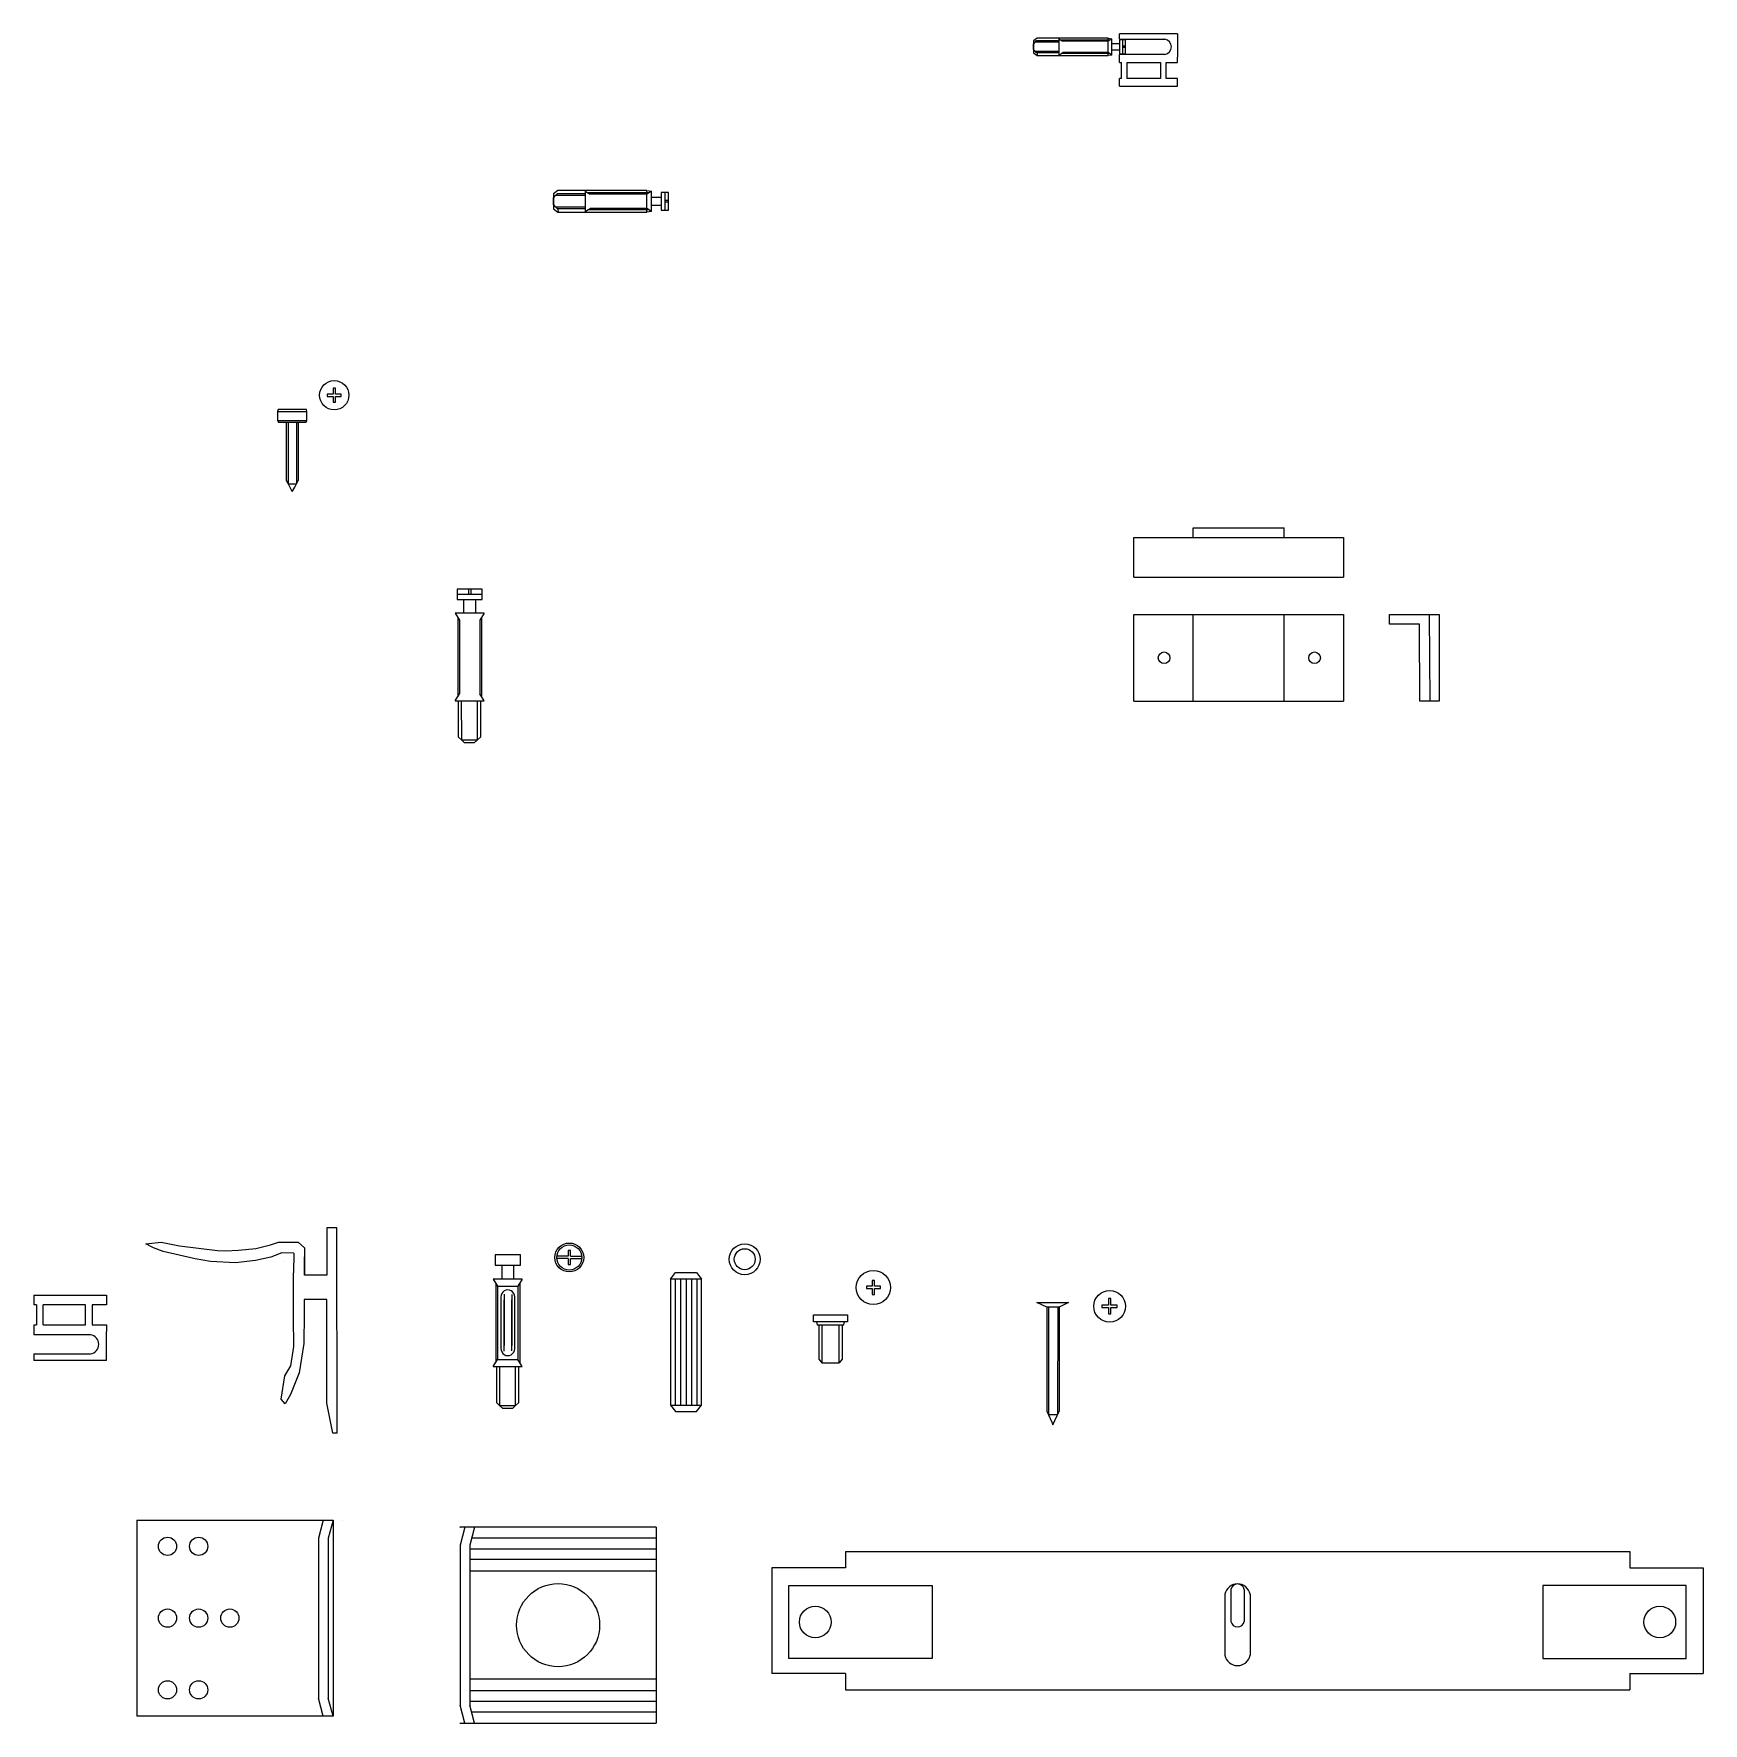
# Model space of a CAD drawing. Header units: millimetres. Extents: x 1623 to 2726, y 1309 to 1515.
# Drawn here: x 1622.79 to 1656.85, y 1341.62 to 1376.08 of the extents above; entities that cross this region are included whole.
import ezdxf

# ---------------------------------------------------------------- set-up
doc = ezdxf.new("R2010")
doc.units = ezdxf.units.MM
doc.layers.add('viti', color=4, linetype='Continuous')

msp = doc.modelspace()

# ---------------------------------------------------------------- linework, layer by layer
at = {"layer": 'viti'}
for p, q in [((1643.181, 1375.939), (1643.18, 1375.697)), ((1643.18, 1375.875), (1643.215, 1375.912)), ((1643.18, 1375.764), (1643.18, 1375.875)), ((1643.256, 1375.995), (1643.181, 1375.939)), ((1643.215, 1375.912), (1643.247, 1375.945)), ((1643.698, 1375.914), (1643.215, 1375.911)), ((1643.246, 1375.945), (1643.698, 1375.945)), ((1644.705, 1375.995), (1643.256, 1375.995)), ((1643.698, 1375.984), (1643.698, 1375.651)), ((1643.698, 1375.984), (1643.779, 1375.935)), ((1644.737, 1375.955), (1643.745, 1375.955)), ((1644.705, 1375.935), (1643.779, 1375.935)), ((1644.705, 1375.955), (1644.705, 1375.995)), ((1644.705, 1375.995), (1644.78, 1375.984)), ((1644.78, 1375.984), (1644.705, 1375.935)), ((1644.705, 1375.701), (1644.705, 1375.935)), ((1644.78, 1375.651), (1644.78, 1375.984)), ((1644.78, 1375.884), (1644.94, 1375.884)), ((1646.119, 1376.084), (1644.935, 1376.084)), ((1644.935, 1375.976), (1644.935, 1376.084)), ((1644.935, 1375.976), (1645.862, 1375.974)), ((1645.057, 1375.961), (1644.94, 1375.961)), ((1644.94, 1375.961), (1644.94, 1375.673)), ((1644.998, 1375.961), (1644.998, 1375.673)), ((1645.057, 1375.673), (1645.057, 1375.961)), ((1646.119, 1376.084), (1646.119, 1375.608)), ((1643.215, 1375.728), (1643.18, 1375.764)), ((1643.18, 1375.697), (1643.256, 1375.64)), ((1643.215, 1375.728), (1643.698, 1375.727)), ((1643.246, 1375.694), (1643.215, 1375.728)), ((1643.698, 1375.694), (1643.246, 1375.694)), ((1643.256, 1375.694), (1643.256, 1375.64)), ((1643.256, 1375.64), (1644.705, 1375.64)), ((1643.698, 1375.651), (1643.779, 1375.701)), ((1644.736, 1375.68), (1643.745, 1375.68)), ((1644.705, 1375.701), (1643.779, 1375.701)), ((1644.78, 1375.651), (1644.705, 1375.701)), ((1644.705, 1375.64), (1644.705, 1375.68)), ((1644.781, 1375.651), (1644.705, 1375.64)), ((1644.94, 1375.751), (1644.78, 1375.751)), ((1645.862, 1375.661), (1644.935, 1375.661)), ((1644.935, 1375.5), (1644.935, 1375.661)), ((1644.94, 1375.673), (1645.057, 1375.673)), ((1645.057, 1375.83), (1644.998, 1375.83)), ((1645.057, 1375.804), (1644.998, 1375.804)), ((1646.119, 1375.5), (1646.119, 1375.608)), ((1644.935, 1375.5), (1644.98, 1375.5)), ((1644.98, 1375.172), (1644.98, 1375.5)), ((1645.089, 1375.5), (1645.777, 1375.5)), ((1645.089, 1375.5), (1645.089, 1375.172)), ((1645.777, 1375.5), (1645.777, 1375.172)), ((1645.887, 1375.172), (1645.887, 1375.5)), ((1645.887, 1375.5), (1646.119, 1375.5)), ((1644.98, 1375.172), (1644.935, 1375.172)), ((1644.935, 1375.017), (1644.935, 1375.172)), ((1644.935, 1375.017), (1646.119, 1375.017)), ((1645.777, 1375.172), (1645.089, 1375.172)), ((1646.119, 1375.172), (1645.887, 1375.172)), ((1646.119, 1375.017), (1646.119, 1375.172)), ((1633.388, 1372.817), (1633.387, 1372.515)), ((1633.387, 1372.737), (1633.43, 1372.783)), ((1633.481, 1372.888), (1633.388, 1372.817)), ((1633.43, 1372.783), (1633.47, 1372.825)), ((1634.035, 1372.786), (1633.43, 1372.783)), ((1633.47, 1372.825), (1634.035, 1372.825)), ((1635.293, 1372.888), (1633.481, 1372.888)), ((1634.035, 1372.873), (1634.035, 1372.458)), ((1634.035, 1372.873), (1634.135, 1372.812)), ((1635.333, 1372.838), (1634.093, 1372.838)), ((1635.293, 1372.812), (1634.135, 1372.812)), ((1635.293, 1372.888), (1635.387, 1372.873)), ((1635.293, 1372.838), (1635.293, 1372.888)), ((1635.387, 1372.873), (1635.293, 1372.812)), ((1635.293, 1372.519), (1635.293, 1372.812)), ((1635.387, 1372.458), (1635.387, 1372.873)), ((1635.733, 1372.845), (1635.586, 1372.845)), ((1635.586, 1372.845), (1635.586, 1372.484)), ((1635.66, 1372.845), (1635.66, 1372.484)), ((1635.733, 1372.484), (1635.733, 1372.845)), ((1633.387, 1372.599), (1633.387, 1372.737)), ((1633.43, 1372.553), (1633.387, 1372.599)), ((1633.387, 1372.515), (1633.481, 1372.443)), ((1633.43, 1372.553), (1634.035, 1372.553)), ((1633.47, 1372.511), (1633.43, 1372.553)), ((1634.035, 1372.511), (1633.47, 1372.511)), ((1633.481, 1372.511), (1633.482, 1372.443)), ((1633.481, 1372.443), (1635.293, 1372.443)), ((1634.035, 1372.458), (1634.135, 1372.519)), ((1635.332, 1372.494), (1634.093, 1372.494)), ((1635.293, 1372.519), (1634.135, 1372.519)), ((1635.387, 1372.458), (1635.293, 1372.519)), ((1635.293, 1372.443), (1635.293, 1372.494)), ((1635.388, 1372.458), (1635.293, 1372.443)), ((1635.387, 1372.748), (1635.586, 1372.748)), ((1635.586, 1372.582), (1635.387, 1372.583)), ((1635.586, 1372.484), (1635.733, 1372.484)), ((1635.733, 1372.681), (1635.66, 1372.681)), ((1635.733, 1372.648), (1635.66, 1372.648)), ((1627.769, 1368.419), (1627.761, 1368.378)), ((1627.761, 1368.378), (1627.761, 1368.197)), ((1627.761, 1368.378), (1628.36, 1368.378)), ((1627.761, 1368.333), (1627.761, 1368.196)), ((1628.351, 1368.419), (1627.769, 1368.419)), ((1628.36, 1368.378), (1628.351, 1368.419)), ((1628.36, 1368.197), (1628.36, 1368.378)), ((1627.761, 1368.197), (1627.777, 1368.158)), ((1627.761, 1368.196), (1628.36, 1368.196)), ((1627.777, 1368.158), (1628.343, 1368.158)), ((1627.938, 1368.158), (1627.938, 1366.973)), ((1627.975, 1368.158), (1627.975, 1366.905)), ((1628.146, 1368.158), (1628.146, 1366.905)), ((1628.183, 1368.158), (1628.183, 1366.973)), ((1628.343, 1368.158), (1628.36, 1368.196)), ((1627.975, 1366.905), (1628.146, 1366.905)), ((1646.441, 1366.004), (1648.298, 1366.004)), ((1646.441, 1365.811), (1646.441, 1366.004)), ((1648.298, 1365.811), (1648.298, 1366.004)), ((1645.231, 1365.61), (1645.23, 1365.811)), ((1645.23, 1365.811), (1649.508, 1365.811)), ((1645.23, 1364.996), (1645.23, 1365.611)), ((1649.508, 1365.811), (1649.508, 1364.996)), ((1645.231, 1364.996), (1649.508, 1364.996)), ((1631.424, 1364.753), (1631.424, 1364.545)), ((1631.936, 1364.753), (1631.424, 1364.753)), ((1631.424, 1364.649), (1631.936, 1364.649)), ((1631.424, 1364.545), (1631.936, 1364.545)), ((1631.562, 1364.262), (1631.562, 1364.545)), ((1631.657, 1364.753), (1631.657, 1364.649)), ((1631.704, 1364.753), (1631.704, 1364.649)), ((1631.798, 1364.545), (1631.797, 1364.262)), ((1631.936, 1364.545), (1631.936, 1364.753)), ((1631.974, 1364.262), (1631.385, 1364.262)), ((1631.385, 1364.262), (1631.471, 1364.12)), ((1631.435, 1364.179), (1631.435, 1362.56)), ((1631.974, 1364.262), (1631.886, 1364.12)), ((1631.923, 1364.179), (1631.923, 1362.561)), ((1645.231, 1362.47), (1645.231, 1364.239)), ((1645.231, 1364.239), (1649.508, 1364.239)), ((1646.441, 1362.47), (1646.441, 1364.239)), ((1648.298, 1362.47), (1648.298, 1364.239)), ((1649.508, 1364.239), (1649.508, 1362.47)), ((1650.444, 1364.039), (1650.444, 1364.239)), ((1650.444, 1364.239), (1651.058, 1364.239)), ((1651.058, 1364.239), (1651.258, 1364.239)), ((1651.258, 1364.239), (1651.267, 1362.469)), ((1651.258, 1364.239), (1651.458, 1364.239)), ((1651.458, 1364.239), (1651.458, 1362.47)), ((1631.471, 1364.12), (1631.471, 1362.62)), ((1631.886, 1364.12), (1631.886, 1362.62)), ((1651.059, 1364.039), (1650.444, 1364.039)), ((1651.067, 1362.47), (1651.059, 1364.039)), ((1631.385, 1362.478), (1631.471, 1362.62)), ((1631.385, 1362.478), (1631.974, 1362.478)), ((1631.453, 1361.735), (1631.453, 1362.478)), ((1631.508, 1362.478), (1631.513, 1361.679)), ((1631.839, 1361.679), (1631.839, 1362.478)), ((1631.974, 1362.478), (1631.886, 1362.62)), ((1631.899, 1362.478), (1631.899, 1361.735)), ((1645.231, 1362.47), (1649.508, 1362.47)), ((1651.266, 1362.47), (1651.066, 1362.47)), ((1651.458, 1362.47), (1651.266, 1362.469)), ((1631.513, 1361.679), (1631.453, 1361.735)), ((1631.899, 1361.735), (1631.839, 1361.679)), ((1631.513, 1361.679), (1631.839, 1361.679)), ((1631.577, 1361.618), (1631.513, 1361.679)), ((1631.774, 1361.618), (1631.577, 1361.618)), ((1631.839, 1361.679), (1631.774, 1361.618)), ((1625.072, 1351.396), (1625.387, 1351.433)), ((1625.228, 1351.317), (1625.072, 1351.396)), ((1625.387, 1351.433), (1625.762, 1351.36)), ((1627.617, 1351.381), (1627.776, 1351.433)), ((1627.776, 1351.433), (1628.179, 1351.433)), ((1628.179, 1351.433), (1628.312, 1351.314)), ((1628.762, 1351.727), (1628.762, 1350.758)), ((1628.972, 1351.727), (1628.762, 1351.727)), ((1628.762, 1351.658), (1628.762, 1350.758)), ((1628.762, 1351.57), (1628.762, 1350.758)), ((1628.975, 1347.538), (1628.972, 1351.727)), ((1625.423, 1351.245), (1625.228, 1351.317)), ((1626.078, 1351.093), (1625.423, 1351.245)), ((1625.762, 1351.36), (1626.536, 1351.261)), ((1626.394, 1351.041), (1626.078, 1351.093)), ((1626.536, 1351.261), (1626.699, 1351.259)), ((1626.699, 1351.259), (1626.962, 1351.267)), ((1627.308, 1351.056), (1626.903, 1351.013)), ((1626.962, 1351.267), (1627.315, 1351.302)), ((1627.622, 1351.128), (1627.308, 1351.056)), ((1627.315, 1351.302), (1627.617, 1351.381)), ((1627.847, 1351.213), (1627.622, 1351.128)), ((1628.089, 1351.206), (1627.847, 1351.213)), ((1628.089, 1351.206), (1628.087, 1350.81)), ((1628.312, 1351.314), (1628.312, 1350.758)), ((1628.312, 1350.758), (1628.312, 1351.132)), ((1628.312, 1350.758), (1628.312, 1351.132)), ((1632.202, 1351.171), (1632.202, 1350.963)), ((1632.714, 1351.171), (1632.202, 1351.171)), ((1632.714, 1350.963), (1632.714, 1351.171)), ((1633.688, 1351.144), (1633.457, 1351.144)), ((1633.688, 1351.097), (1633.457, 1351.097)), ((1633.735, 1351.144), (1633.966, 1351.144)), ((1633.735, 1351.097), (1633.966, 1351.097)), ((1626.903, 1351.013), (1626.394, 1351.041)), ((1627.911, 1351.048), (1627.911, 1351.048)), ((1628.087, 1349.89), (1628.087, 1350.81)), ((1628.762, 1350.758), (1628.312, 1350.758)), ((1628.762, 1350.758), (1628.312, 1350.758)), ((1628.762, 1350.758), (1628.312, 1350.758)), ((1632.202, 1350.963), (1632.714, 1350.963)), ((1632.339, 1350.68), (1632.339, 1350.963)), ((1632.575, 1350.963), (1632.575, 1350.68)), ((1635.778, 1350.678), (1635.878, 1350.811)), ((1635.878, 1350.811), (1636.307, 1350.812)), ((1636.307, 1350.812), (1636.408, 1350.678)), ((1632.752, 1350.68), (1632.162, 1350.68)), ((1632.162, 1350.68), (1632.249, 1350.538)), ((1632.213, 1350.597), (1632.213, 1348.978)), ((1632.249, 1350.538), (1632.664, 1350.538)), ((1632.249, 1350.538), (1632.249, 1349.038)), ((1632.383, 1350.369), (1632.383, 1349.324)), ((1632.538, 1350.367), (1632.538, 1349.324)), ((1632.752, 1350.68), (1632.664, 1350.538)), ((1632.664, 1350.538), (1632.664, 1349.038)), ((1632.7, 1350.597), (1632.7, 1348.979)), ((1635.778, 1350.678), (1635.778, 1348.109)), ((1636.408, 1350.678), (1635.778, 1350.678)), ((1635.871, 1350.678), (1635.871, 1348.109)), ((1635.982, 1350.678), (1635.982, 1348.109)), ((1636.093, 1350.678), (1636.093, 1348.109)), ((1636.204, 1350.678), (1636.204, 1348.109)), ((1636.315, 1350.678), (1636.315, 1348.109)), ((1636.408, 1348.109), (1636.408, 1350.678)), ((1622.786, 1350.35), (1622.786, 1350.156)), ((1622.786, 1350.35), (1624.267, 1350.35)), ((1622.843, 1350.156), (1622.786, 1350.156)), ((1622.843, 1350.156), (1622.843, 1349.746)), ((1623.839, 1350.156), (1622.979, 1350.156)), ((1622.979, 1349.746), (1622.979, 1350.156)), ((1623.839, 1349.746), (1623.839, 1350.156)), ((1624.267, 1350.156), (1623.976, 1350.156)), ((1623.976, 1350.156), (1623.976, 1349.746)), ((1624.267, 1350.35), (1624.267, 1350.156)), ((1628.301, 1350.265), (1628.301, 1349.961)), ((1628.762, 1350.265), (1628.301, 1350.265)), ((1628.762, 1348.15), (1628.762, 1350.265)), ((1632.316, 1350.311), (1632.316, 1349.263)), ((1632.383, 1349.212), (1632.383, 1350.257)), ((1632.538, 1349.214), (1632.538, 1350.257)), ((1632.597, 1350.317), (1632.597, 1349.259)), ((1643.248, 1350.204), (1643.895, 1350.204)), ((1643.453, 1350.104), (1643.248, 1350.204)), ((1643.708, 1350.104), (1643.453, 1350.104)), ((1643.453, 1350.104), (1643.453, 1347.982)), ((1643.492, 1350.104), (1643.487, 1347.907)), ((1643.678, 1350.104), (1643.672, 1347.907)), ((1643.708, 1350.104), (1643.706, 1347.982)), ((1643.895, 1350.204), (1643.708, 1350.104)), ((1622.786, 1349.746), (1622.786, 1349.545)), ((1622.786, 1349.746), (1622.843, 1349.746)), ((1622.979, 1349.746), (1623.839, 1349.746)), ((1623.976, 1349.746), (1624.267, 1349.746)), ((1624.267, 1349.746), (1624.267, 1349.61)), ((1628.092, 1349.302), (1628.087, 1349.89)), ((1628.301, 1349.961), (1628.294, 1349.363)), ((1638.692, 1349.808), (1638.696, 1349.948)), ((1639.39, 1349.808), (1638.692, 1349.808)), ((1638.696, 1349.948), (1639.386, 1349.948)), ((1638.755, 1349.808), (1638.77, 1349.745)), ((1638.77, 1349.745), (1639.312, 1349.745)), ((1638.805, 1349.745), (1638.805, 1349.043)), ((1638.866, 1349.745), (1638.866, 1348.974)), ((1639.216, 1348.974), (1639.217, 1349.745)), ((1639.277, 1349.745), (1639.277, 1349.043)), ((1639.312, 1349.745), (1639.327, 1349.808)), ((1639.386, 1349.948), (1639.39, 1349.808)), ((1623.945, 1349.545), (1622.786, 1349.545)), ((1624.267, 1349.015), (1624.267, 1349.61)), ((1628.294, 1349.363), (1628.199, 1348.766)), ((1622.786, 1349.151), (1623.945, 1349.153)), ((1622.786, 1349.151), (1622.786, 1349.015)), ((1624.267, 1349.015), (1622.786, 1349.015)), ((1628.028, 1348.911), (1628.092, 1349.302)), ((1632.162, 1348.896), (1632.249, 1349.038)), ((1632.249, 1349.038), (1632.664, 1349.038)), ((1632.752, 1348.896), (1632.664, 1349.038)), ((1638.805, 1349.043), (1638.866, 1348.974)), ((1639.277, 1349.043), (1639.216, 1348.974)), ((1627.836, 1348.228), (1627.911, 1348.707)), ((1627.911, 1348.707), (1628.028, 1348.911)), ((1628.199, 1348.766), (1628.021, 1348.324)), ((1632.162, 1348.896), (1632.752, 1348.896)), ((1632.231, 1348.153), (1632.231, 1348.896)), ((1632.286, 1348.896), (1632.291, 1348.097)), ((1632.616, 1348.097), (1632.617, 1348.896)), ((1632.676, 1348.896), (1632.676, 1348.153)), ((1638.866, 1348.974), (1639.216, 1348.974)), ((1628.021, 1348.324), (1627.914, 1348.132)), ((1627.914, 1348.132), (1627.836, 1348.228)), ((1628.885, 1347.538), (1628.762, 1348.15)), ((1632.291, 1348.097), (1632.231, 1348.153)), ((1632.291, 1348.097), (1632.616, 1348.097)), ((1632.355, 1348.036), (1632.291, 1348.097)), ((1632.552, 1348.036), (1632.355, 1348.036)), ((1632.616, 1348.097), (1632.552, 1348.036)), ((1632.676, 1348.153), (1632.616, 1348.097)), ((1635.778, 1348.109), (1636.408, 1348.109)), ((1635.778, 1348.109), (1635.878, 1347.976)), ((1635.878, 1347.976), (1636.307, 1347.975)), ((1636.307, 1347.975), (1636.408, 1348.109)), ((1643.672, 1347.907), (1643.487, 1347.907)), ((1628.975, 1347.538), (1628.885, 1347.538)), ((1624.892, 1345.763), (1628.892, 1345.763)), ((1624.892, 1345.763), (1624.892, 1341.763)), ((1628.692, 1345.763), (1628.595, 1345.396)), ((1628.892, 1345.763), (1628.795, 1345.396)), ((1628.892, 1345.763), (1628.892, 1341.763)), ((1629.092, 1345.763), (1629.092, 1345.763)), ((1635.483, 1345.619), (1631.481, 1345.619)), ((1631.481, 1345.619), (1631.483, 1345.619)), ((1631.581, 1345.619), (1631.483, 1345.252)), ((1631.781, 1345.619), (1631.683, 1345.252)), ((1635.483, 1345.619), (1635.483, 1341.619)), ((1628.595, 1345.396), (1628.595, 1342.13)), ((1628.795, 1345.396), (1628.795, 1342.13)), ((1631.483, 1345.252), (1631.483, 1341.986)), ((1631.683, 1345.252), (1631.683, 1341.986)), ((1635.483, 1345.392), (1631.72, 1345.392)), ((1635.483, 1345.172), (1631.683, 1345.172)), ((1635.483, 1344.961), (1631.683, 1344.961)), ((1639.345, 1345.119), (1639.345, 1344.787)), ((1639.345, 1345.119), (1655.346, 1345.119)), ((1655.346, 1345.119), (1655.346, 1344.787)), ((1635.483, 1344.723), (1631.683, 1344.723)), ((1639.345, 1344.787), (1637.845, 1344.787)), ((1637.845, 1344.787), (1637.845, 1342.63)), ((1655.346, 1344.787), (1656.846, 1344.787)), ((1656.846, 1344.787), (1656.846, 1342.63)), ((1647.088, 1344.249), (1647.088, 1343.005)), ((1647.21, 1344.349), (1647.21, 1343.695)), ((1647.481, 1344.349), (1647.481, 1343.695)), ((1647.604, 1344.249), (1647.604, 1343.005)), ((1635.483, 1342.514), (1631.683, 1342.514)), ((1639.345, 1342.63), (1637.845, 1342.63)), ((1639.345, 1342.63), (1639.345, 1342.299)), ((1655.346, 1342.63), (1656.846, 1342.63)), ((1655.346, 1342.63), (1655.346, 1342.299)), ((1628.692, 1341.763), (1628.595, 1342.13)), ((1628.892, 1341.763), (1628.795, 1342.13)), ((1635.483, 1342.276), (1631.683, 1342.276)), ((1639.345, 1342.299), (1655.346, 1342.299)), ((1628.892, 1341.763), (1624.892, 1341.763)), ((1631.581, 1341.619), (1631.483, 1341.986)), ((1635.483, 1342.065), (1631.683, 1342.065)), ((1631.781, 1341.619), (1631.683, 1341.986)), ((1635.483, 1341.845), (1631.72, 1341.845)), ((1631.481, 1341.619), (1631.483, 1341.619)), ((1631.483, 1341.619), (1635.483, 1341.619))]:
    msp.add_line(p, q, dxfattribs=at)
for points in [[(1628.892, 1368.734), (1628.773, 1368.734), (1628.773, 1368.687), (1628.892, 1368.687)], [(1628.939, 1368.734), (1628.939, 1368.853), (1628.892, 1368.853), (1628.892, 1368.734)], [(1628.892, 1368.687), (1628.892, 1368.567), (1628.939, 1368.567), (1628.939, 1368.687)], [(1628.939, 1368.687), (1629.059, 1368.687), (1629.059, 1368.734), (1628.939, 1368.734)], [(1627.938, 1366.973), (1627.975, 1366.905), (1628.011, 1366.837), (1628.047, 1366.768), (1628.06, 1366.744), (1628.073, 1366.768), (1628.11, 1366.837), (1628.146, 1366.905), (1628.183, 1366.973)], [(1633.735, 1351.144), (1633.735, 1351.263), (1633.688, 1351.263), (1633.688, 1351.144)], [(1633.688, 1351.097), (1633.688, 1350.977), (1633.735, 1350.977), (1633.735, 1351.097)], [(1639.892, 1350.532), (1639.773, 1350.532), (1639.773, 1350.485), (1639.892, 1350.485)], [(1639.939, 1350.532), (1639.939, 1350.651), (1639.892, 1350.651), (1639.892, 1350.532)], [(1639.892, 1350.485), (1639.892, 1350.365), (1639.939, 1350.365), (1639.939, 1350.485)], [(1639.939, 1350.485), (1640.059, 1350.485), (1640.059, 1350.532), (1639.939, 1350.532)], [(1644.71, 1350.15), (1644.579, 1350.15), (1644.579, 1350.099), (1644.71, 1350.099)], [(1644.761, 1350.15), (1644.761, 1350.281), (1644.71, 1350.281), (1644.71, 1350.15)], [(1644.71, 1350.099), (1644.71, 1349.969), (1644.761, 1349.969), (1644.761, 1350.099)], [(1644.761, 1350.099), (1644.891, 1350.099), (1644.891, 1350.15), (1644.761, 1350.15)], [(1643.453, 1347.982), (1643.521, 1347.832), (1643.555, 1347.758), (1643.579, 1347.704), (1643.706, 1347.982)]]:
    msp.add_lwpolyline(points, dxfattribs=at)
for points in [[(1638.191, 1344.426), (1641.116, 1344.426), (1641.116, 1342.941), (1638.191, 1342.941)], [(1656.5, 1344.426), (1653.575, 1344.426), (1653.575, 1342.941), (1656.5, 1342.941)]]:
    msp.add_lwpolyline(points, close=True, dxfattribs=at)
for centre, radius in [((1628.916, 1368.71), 0.299), ((1645.848, 1363.354), 0.119), ((1648.916, 1363.354), 0.119), ((1633.712, 1351.12), 0.295), ((1637.291, 1351.084), 0.315), ((1633.712, 1351.12), 0.256), ((1637.291, 1351.084), 0.214), ((1639.916, 1350.508), 0.349), ((1644.735, 1350.125), 0.323), ((1625.515, 1345.226), 0.186), ((1626.151, 1345.226), 0.186), ((1633.483, 1343.619), 0.848), ((1625.515, 1343.763), 0.186), ((1626.151, 1343.763), 0.186), ((1626.787, 1343.763), 0.186), ((1638.73, 1343.683), 0.323), ((1655.961, 1343.683), 0.323), ((1625.515, 1342.299), 0.186), ((1626.151, 1342.299), 0.186)]:
    msp.add_circle(centre, radius, dxfattribs=at)
for centre, radius, start, end in [((1645.836, 1375.817), 0.159, 279.7415, 80.265), ((1632.457, 1350.317), 0.141, 359.9194, 182.3946), ((1623.912, 1349.349), 0.199, 279.735, 80.2585), ((1632.457, 1349.259), 0.141, 178.0029, 0.0806), ((1647.346, 1344.198), 0.263, 11.2554, 168.7446), ((1647.346, 1344.322), 0.138, 11.2554, 168.7446), ((1647.346, 1343.722), 0.138, 191.2554, 348.7446), ((1647.346, 1343.057), 0.263, 191.2554, 348.7446)]:
    msp.add_arc(centre, radius, start, end, dxfattribs=at)

doc.saveas('drawing.dxf')
